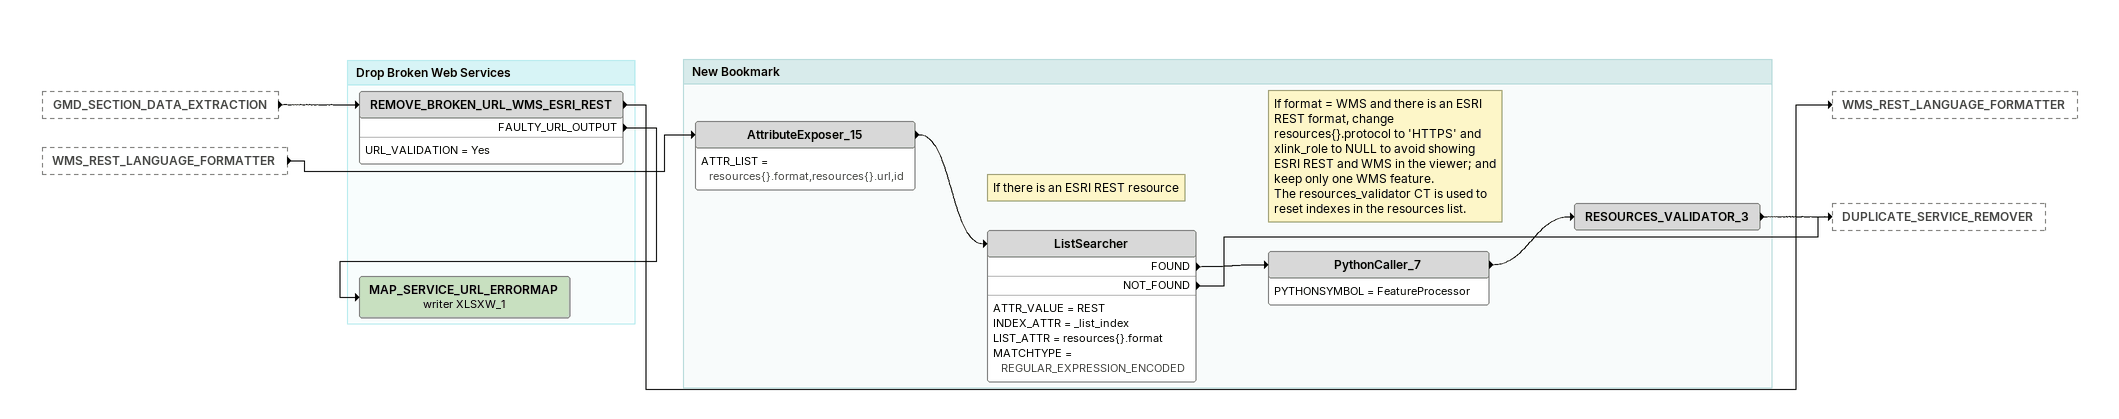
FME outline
GMD_SECTION_DATA_EXTRACTION [outside]
    -> REMOVE_BROKEN_URL_WMS_ESRI_REST
WMS_REST_LANGUAGE_FORMATTER [outside]
    -> AttributeExposer_15

Bookmark: Drop Broken Web Services
REMOVE_BROKEN_URL_WMS_ESRI_REST
    URL_VALIDATION = Yes
    -> WMS_REST_LANGUAGE_FORMATTER
    FAULTY_URL_OUTPUT -> MAP_SERVICE_URL_ERRORMAP (writer XLSXW_1)
MAP_SERVICE_URL_ERRORMAP (writer XLSXW_1)

Bookmark: New Bookmark
AttributeExposer_15
    ATTR_LIST = resources{}.format,resources{}.url,id
    -> ListSearcher
Note: If there is an ESRI REST resource
ListSearcher
    ATTR_VALUE = REST
    INDEX_ATTR = _list_index
    LIST_ATTR = resources{}.format
    MATCHTYPE = REGULAR_EXPRESSION_ENCODED
    FOUND -> PythonCaller_7
    NOT_FOUND -> DUPLICATE_SERVICE_REMOVER
Note: If format = WMS and there is an ESRI REST format, change resources{}.protocol to 'HTTPS' and xlink_role to NULL to avoid showing ESRI REST and WMS in the viewer; and keep only one WMS feature. / The resources_validator CT is used to reset indexes in the resources list.
PythonCaller_7
    PYTHONSYMBOL = FeatureProcessor
    -> RESOURCES_VALIDATOR_3
RESOURCES_VALIDATOR_3
    -> DUPLICATE_SERVICE_REMOVER
